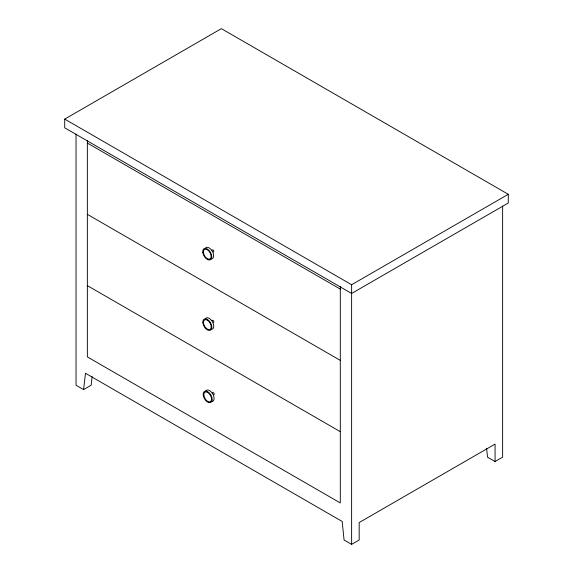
<?xml version="1.0" encoding="UTF-8"?>
<svg xmlns="http://www.w3.org/2000/svg" width="573" height="573" viewBox="0 0 573 573"><rect width="100%" height="100%" fill="white"/><g stroke="black" fill="none" stroke-linecap="round" stroke-linejoin="round"><path stroke-width="0.86" d="M76.037 134.075L76.037 385.242L83.586 389.604L85.477 373.252L342.181 521.466L344.072 539.988L351.621 544.35L359.171 539.988L359.171 522.555L495.072 444.089L495.072 461.53L502.628 457.168L502.628 206.001M92.131 376.64L91.136 385.242L83.586 389.604M213.55 252.099L213.779 250.974L212.819 249.778L211.996 250.165M213.643 322.563L213.872 321.439L212.912 320.243L212.089 320.629M213.987 394.804L214.216 393.687L213.256 392.491L212.433 392.87M64.713 119.098L221.379 28.65L508.287 194.297L508.287 203.014L351.621 293.462L64.713 127.822L64.713 119.098L351.621 284.745L508.287 194.297M87.361 143.078L340.298 289.107M87.361 214.352L340.298 360.381M495.072 461.53L487.523 457.168L486.627 448.344M87.361 285.633L340.298 431.662M351.621 284.745L351.621 544.35M340.298 286.493L340.298 502.936L87.361 356.907L87.361 140.464M205.22 248.224A6.403 3.696 60 0 1 212.733 251.991A6.403 3.696 60 0 1 210.312 258.831M205.657 390.929A6.403 3.696 60 0 1 213.177 394.697A6.403 3.696 60 0 1 210.757 401.537M205.313 318.688A6.403 3.696 60 0 1 212.225 321.36A6.403 3.696 60 0 1 211.996 329.31M202.763 252.278A6.403 3.696 60 0 0 210.012 259.934A6.403 3.696 60 0 0 208.987 250.358A6.403 3.696 60 0 0 202.763 252.278M203.415 252.557A5.479 3.159 60 0 0 209.611 259.096A5.479 3.159 60 0 0 208.737 250.917A5.479 3.159 60 0 0 203.415 252.557M203.2 394.99A6.403 3.696 60 0 0 210.456 402.64A6.403 3.696 60 0 0 209.431 393.064A6.403 3.696 60 0 0 203.2 394.99M203.859 395.263A5.479 3.159 60 0 0 210.055 401.809A5.479 3.159 60 0 0 209.174 393.622A5.479 3.159 60 0 0 203.859 395.263M202.856 322.749A6.403 3.696 60 0 0 210.105 330.399A6.403 3.696 60 0 0 209.081 320.823A6.403 3.696 60 0 0 202.856 322.749M203.508 323.022A5.479 3.159 60 0 0 209.704 329.561A5.479 3.159 60 0 0 208.83 321.381A5.479 3.159 60 0 0 203.508 323.022"/></g></svg>
